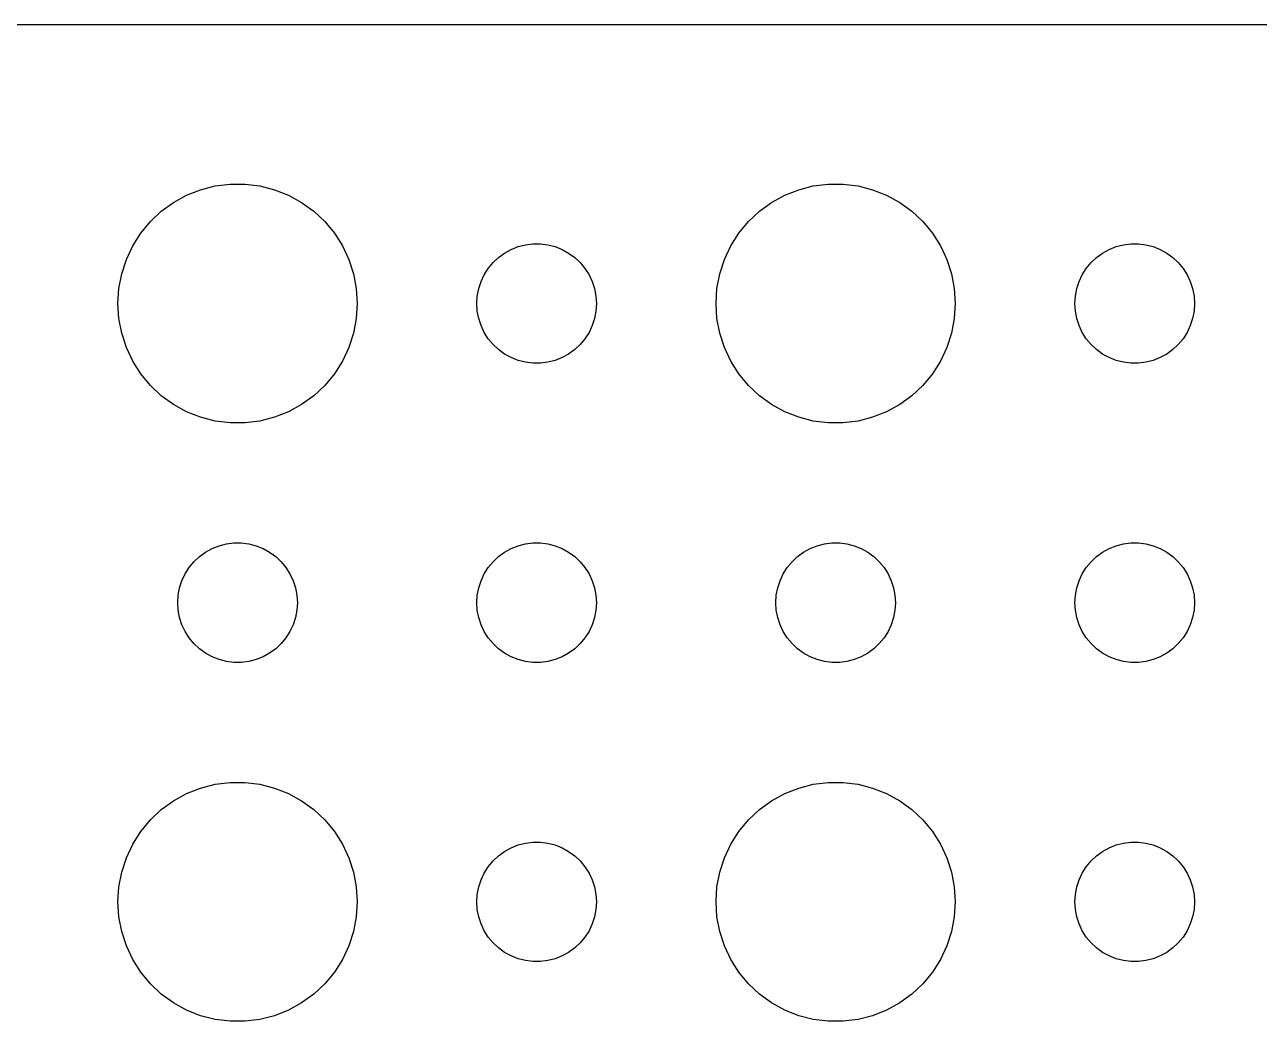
# Model space of a CAD drawing. Header units: metres. Extents: x -134 to 134, y 518 to 1078.
# Drawn here: x 32.16 to 63.12, y 939.01 to 963.99 of the extents above; entities that cross this region are included whole.
import ezdxf

# ---------------------------------------------------------------- set-up
doc = ezdxf.new("R2010")
doc.units = ezdxf.units.M

msp = doc.modelspace()

# ---------------------------------------------------------------- linework, layer by layer
for p, q in [((129.814, 963.99), (-129.814, 963.99)), ((36.5729, 959.853), (36.9379, 959.947)), ((36.9379, 959.947), (37.3116, 959.994)), ((37.3116, 959.994), (37.6884, 959.994)), ((37.6884, 959.994), (38.0621, 959.947)), ((38.0621, 959.947), (38.427, 959.853)), ((51.5729, 959.853), (51.9379, 959.947)), ((51.9379, 959.947), (52.3116, 959.994)), ((52.3116, 959.994), (52.6884, 959.994)), ((52.6884, 959.994), (53.0621, 959.947)), ((53.0621, 959.947), (53.427, 959.853)), ((35.8925, 959.533), (36.2227, 959.714)), ((36.2227, 959.714), (36.5729, 959.853)), ((38.427, 959.853), (38.7773, 959.714)), ((38.7773, 959.714), (39.1075, 959.533)), ((50.8925, 959.533), (51.2227, 959.714)), ((51.2227, 959.714), (51.5729, 959.853)), ((53.427, 959.853), (53.7773, 959.714)), ((53.7773, 959.714), (54.1075, 959.533)), ((35.3131, 959.054), (35.5877, 959.312)), ((35.5877, 959.312), (35.8925, 959.533)), ((39.1075, 959.533), (39.4123, 959.312)), ((39.4123, 959.312), (39.6869, 959.054)), ((50.3131, 959.054), (50.5877, 959.312)), ((50.5877, 959.312), (50.8925, 959.533)), ((54.1075, 959.533), (54.4123, 959.312)), ((54.4123, 959.312), (54.6869, 959.054)), ((35.0729, 958.763), (35.3131, 959.054)), ((39.6869, 959.054), (39.927, 958.763)), ((50.0729, 958.763), (50.3131, 959.054)), ((54.6869, 959.054), (54.927, 958.763)), ((34.8711, 958.445), (35.0729, 958.763)), ((39.927, 958.763), (40.1289, 958.445)), ((49.8711, 958.445), (50.0729, 958.763)), ((54.927, 958.763), (55.1289, 958.445)), ((34.7107, 958.104), (34.8711, 958.445)), ((40.1289, 958.445), (40.2893, 958.104)), ((44.1963, 958.266), (44.3613, 958.357)), ((44.3613, 958.357), (44.5365, 958.427)), ((44.5365, 958.427), (44.7189, 958.473)), ((44.7189, 958.473), (44.9058, 958.497)), ((44.9058, 958.497), (45.0942, 958.497)), ((45.0942, 958.497), (45.2811, 958.473)), ((45.2811, 958.473), (45.4635, 958.427)), ((45.4635, 958.427), (45.6387, 958.357)), ((45.6387, 958.357), (45.8037, 958.266)), ((49.7107, 958.104), (49.8711, 958.445)), ((55.1289, 958.445), (55.2893, 958.104)), ((59.1963, 958.266), (59.3613, 958.357)), ((59.3613, 958.357), (59.5365, 958.427)), ((59.5365, 958.427), (59.7189, 958.473)), ((59.7189, 958.473), (59.9058, 958.497)), ((59.9058, 958.497), (60.0942, 958.497)), ((60.0942, 958.497), (60.2811, 958.473)), ((60.2811, 958.473), (60.4635, 958.427)), ((60.4635, 958.427), (60.6387, 958.357)), ((60.6387, 958.357), (60.8037, 958.266)), ((34.5942, 957.746), (34.7107, 958.104)), ((40.2893, 958.104), (40.4057, 957.746)), ((43.7865, 957.882), (43.9065, 958.027)), ((43.9065, 958.027), (44.0439, 958.156)), ((44.0439, 958.156), (44.1963, 958.266)), ((45.8037, 958.266), (45.9561, 958.156)), ((45.9561, 958.156), (46.0934, 958.027)), ((46.0934, 958.027), (46.2135, 957.882)), ((49.5942, 957.746), (49.7107, 958.104)), ((55.2893, 958.104), (55.4057, 957.746)), ((58.7865, 957.882), (58.9065, 958.027)), ((58.9065, 958.027), (59.0439, 958.156)), ((59.0439, 958.156), (59.1963, 958.266)), ((60.8037, 958.266), (60.9561, 958.156)), ((60.9561, 958.156), (61.0934, 958.027)), ((61.0934, 958.027), (61.2135, 957.882)), ((34.5237, 957.376), (34.5942, 957.746)), ((40.4057, 957.746), (40.4763, 957.376)), ((43.6053, 957.552), (43.6855, 957.723)), ((43.6855, 957.723), (43.7865, 957.882)), ((46.2135, 957.882), (46.3145, 957.723)), ((46.3145, 957.723), (46.3947, 957.552)), ((49.5237, 957.376), (49.5942, 957.746)), ((55.4057, 957.746), (55.4763, 957.376)), ((58.6053, 957.552), (58.6855, 957.723)), ((58.6855, 957.723), (58.7865, 957.882)), ((61.2135, 957.882), (61.3145, 957.723)), ((61.3145, 957.723), (61.3947, 957.552)), ((43.5471, 957.373), (43.6053, 957.552)), ((46.3947, 957.552), (46.4529, 957.373)), ((58.5471, 957.373), (58.6053, 957.552)), ((61.3947, 957.552), (61.4529, 957.373)), ((34.5, 957), (34.5237, 957.376)), ((40.4763, 957.376), (40.5, 957)), ((43.5, 957), (43.5118, 957.188)), ((43.5118, 957.188), (43.5471, 957.373)), ((46.4529, 957.373), (46.4882, 957.188)), ((46.4882, 957.188), (46.5, 957)), ((49.5, 957), (49.5237, 957.376)), ((55.4763, 957.376), (55.5, 957)), ((58.5, 957), (58.5118, 957.188)), ((58.5118, 957.188), (58.5471, 957.373)), ((61.4529, 957.373), (61.4882, 957.188)), ((61.4882, 957.188), (61.5, 957)), ((34.5237, 956.624), (34.5, 957)), ((40.5, 957), (40.4763, 956.624)), ((43.5118, 956.812), (43.5, 957)), ((43.5471, 956.627), (43.5118, 956.812)), ((46.4882, 956.812), (46.4529, 956.627)), ((46.5, 957), (46.4882, 956.812)), ((49.5237, 956.624), (49.5, 957)), ((55.5, 957), (55.4763, 956.624)), ((58.5118, 956.812), (58.5, 957)), ((58.5471, 956.627), (58.5118, 956.812)), ((61.4882, 956.812), (61.4529, 956.627)), ((61.5, 957), (61.4882, 956.812)), ((34.5942, 956.254), (34.5237, 956.624)), ((40.4763, 956.624), (40.4057, 956.254)), ((43.6053, 956.448), (43.5471, 956.627)), ((46.4529, 956.627), (46.3947, 956.448)), ((49.5942, 956.254), (49.5237, 956.624)), ((55.4763, 956.624), (55.4057, 956.254)), ((58.6053, 956.448), (58.5471, 956.627)), ((61.4529, 956.627), (61.3947, 956.448)), ((34.7107, 955.896), (34.5942, 956.254)), ((40.4057, 956.254), (40.2893, 955.896)), ((43.6855, 956.277), (43.6053, 956.448)), ((43.7865, 956.118), (43.6855, 956.277)), ((46.3145, 956.277), (46.2135, 956.118)), ((46.3947, 956.448), (46.3145, 956.277)), ((49.7107, 955.896), (49.5942, 956.254)), ((55.4057, 956.254), (55.2893, 955.896)), ((58.6855, 956.277), (58.6053, 956.448)), ((58.7865, 956.118), (58.6855, 956.277)), ((61.3145, 956.277), (61.2135, 956.118)), ((61.3947, 956.448), (61.3145, 956.277)), ((34.8711, 955.555), (34.7107, 955.896)), ((40.2893, 955.896), (40.1289, 955.555)), ((43.9065, 955.973), (43.7865, 956.118)), ((44.0439, 955.844), (43.9065, 955.973)), ((46.0934, 955.973), (45.9561, 955.844)), ((46.2135, 956.118), (46.0934, 955.973)), ((49.8711, 955.555), (49.7107, 955.896)), ((55.2893, 955.896), (55.1289, 955.555)), ((58.9065, 955.973), (58.7865, 956.118)), ((59.0439, 955.844), (58.9065, 955.973)), ((61.0934, 955.973), (60.9561, 955.844)), ((61.2135, 956.118), (61.0934, 955.973)), ((35.0729, 955.237), (34.8711, 955.555)), ((40.1289, 955.555), (39.927, 955.237)), ((44.1963, 955.734), (44.0439, 955.844)), ((44.3613, 955.643), (44.1963, 955.734)), ((44.5365, 955.573), (44.3613, 955.643)), ((44.7189, 955.527), (44.5365, 955.573)), ((45.4635, 955.573), (45.2811, 955.527)), ((45.6387, 955.643), (45.4635, 955.573)), ((45.8037, 955.734), (45.6387, 955.643)), ((45.9561, 955.844), (45.8037, 955.734)), ((50.0729, 955.237), (49.8711, 955.555)), ((55.1289, 955.555), (54.927, 955.237)), ((59.1963, 955.734), (59.0439, 955.844)), ((59.3613, 955.643), (59.1963, 955.734)), ((59.5365, 955.573), (59.3613, 955.643)), ((59.7189, 955.527), (59.5365, 955.573)), ((60.4635, 955.573), (60.2811, 955.527)), ((60.6387, 955.643), (60.4635, 955.573)), ((60.8037, 955.734), (60.6387, 955.643)), ((60.9561, 955.844), (60.8037, 955.734)), ((35.3131, 954.946), (35.0729, 955.237)), ((39.927, 955.237), (39.6869, 954.946)), ((44.9058, 955.503), (44.7189, 955.527)), ((45.0942, 955.503), (44.9058, 955.503)), ((45.2811, 955.527), (45.0942, 955.503)), ((50.3131, 954.946), (50.0729, 955.237)), ((54.927, 955.237), (54.6869, 954.946)), ((59.9058, 955.503), (59.7189, 955.527)), ((60.0942, 955.503), (59.9058, 955.503)), ((60.2811, 955.527), (60.0942, 955.503)), ((35.5877, 954.688), (35.3131, 954.946)), ((39.6869, 954.946), (39.4123, 954.688)), ((50.5877, 954.688), (50.3131, 954.946)), ((54.6869, 954.946), (54.4123, 954.688)), ((35.8925, 954.467), (35.5877, 954.688)), ((39.4123, 954.688), (39.1075, 954.467)), ((50.8925, 954.467), (50.5877, 954.688)), ((54.4123, 954.688), (54.1075, 954.467)), ((36.2227, 954.286), (35.8925, 954.467)), ((39.1075, 954.467), (38.7773, 954.286)), ((51.2227, 954.286), (50.8925, 954.467)), ((54.1075, 954.467), (53.7773, 954.286)), ((36.5729, 954.147), (36.2227, 954.286)), ((36.9379, 954.053), (36.5729, 954.147)), ((37.3116, 954.006), (36.9379, 954.053)), ((37.6884, 954.006), (37.3116, 954.006)), ((38.0621, 954.053), (37.6884, 954.006)), ((38.427, 954.147), (38.0621, 954.053)), ((38.7773, 954.286), (38.427, 954.147)), ((51.5729, 954.147), (51.2227, 954.286)), ((51.9379, 954.053), (51.5729, 954.147)), ((52.3116, 954.006), (51.9379, 954.053)), ((52.6884, 954.006), (52.3116, 954.006)), ((53.0621, 954.053), (52.6884, 954.006)), ((53.427, 954.147), (53.0621, 954.053)), ((53.7773, 954.286), (53.427, 954.147)), ((36.8613, 950.857), (37.0365, 950.927)), ((37.0365, 950.927), (37.2189, 950.973)), ((37.2189, 950.973), (37.4058, 950.997)), ((37.4058, 950.997), (37.5942, 950.997)), ((37.5942, 950.997), (37.7811, 950.973)), ((37.7811, 950.973), (37.9635, 950.927)), ((37.9635, 950.927), (38.1387, 950.857)), ((44.3613, 950.857), (44.5365, 950.927)), ((44.5365, 950.927), (44.7189, 950.973)), ((44.7189, 950.973), (44.9058, 950.997)), ((44.9058, 950.997), (45.0942, 950.997)), ((45.0942, 950.997), (45.2811, 950.973)), ((45.2811, 950.973), (45.4635, 950.927)), ((45.4635, 950.927), (45.6387, 950.857)), ((51.8613, 950.857), (52.0365, 950.927)), ((52.0365, 950.927), (52.2189, 950.973)), ((52.2189, 950.973), (52.4058, 950.997)), ((52.4058, 950.997), (52.5942, 950.997)), ((52.5942, 950.997), (52.7811, 950.973)), ((52.7811, 950.973), (52.9635, 950.927)), ((52.9635, 950.927), (53.1387, 950.857)), ((59.3613, 950.857), (59.5365, 950.927)), ((59.5365, 950.927), (59.7189, 950.973)), ((59.7189, 950.973), (59.9058, 950.997)), ((59.9058, 950.997), (60.0942, 950.997)), ((60.0942, 950.997), (60.2811, 950.973)), ((60.2811, 950.973), (60.4635, 950.927)), ((60.4635, 950.927), (60.6387, 950.857)), ((36.4065, 950.527), (36.5439, 950.656)), ((36.5439, 950.656), (36.6963, 950.766)), ((36.6963, 950.766), (36.8613, 950.857)), ((38.1387, 950.857), (38.3037, 950.766)), ((38.3037, 950.766), (38.4561, 950.656)), ((38.4561, 950.656), (38.5934, 950.527)), ((43.9065, 950.527), (44.0439, 950.656)), ((44.0439, 950.656), (44.1963, 950.766)), ((44.1963, 950.766), (44.3613, 950.857)), ((45.6387, 950.857), (45.8037, 950.766)), ((45.8037, 950.766), (45.9561, 950.656)), ((45.9561, 950.656), (46.0934, 950.527)), ((51.4065, 950.527), (51.5439, 950.656)), ((51.5439, 950.656), (51.6963, 950.766)), ((51.6963, 950.766), (51.8613, 950.857)), ((53.1387, 950.857), (53.3037, 950.766)), ((53.3037, 950.766), (53.4561, 950.656)), ((53.4561, 950.656), (53.5934, 950.527)), ((58.9065, 950.527), (59.0439, 950.656)), ((59.0439, 950.656), (59.1963, 950.766)), ((59.1963, 950.766), (59.3613, 950.857)), ((60.6387, 950.857), (60.8037, 950.766)), ((60.8037, 950.766), (60.9561, 950.656)), ((60.9561, 950.656), (61.0934, 950.527)), ((36.1855, 950.223), (36.2865, 950.382)), ((36.2865, 950.382), (36.4065, 950.527)), ((38.5934, 950.527), (38.7135, 950.382)), ((38.7135, 950.382), (38.8145, 950.223)), ((43.6855, 950.223), (43.7865, 950.382)), ((43.7865, 950.382), (43.9065, 950.527)), ((46.0934, 950.527), (46.2135, 950.382)), ((46.2135, 950.382), (46.3145, 950.223)), ((51.1855, 950.223), (51.2865, 950.382)), ((51.2865, 950.382), (51.4065, 950.527)), ((53.5934, 950.527), (53.7135, 950.382)), ((53.7135, 950.382), (53.8145, 950.223)), ((58.6855, 950.223), (58.7865, 950.382)), ((58.7865, 950.382), (58.9065, 950.527)), ((61.0934, 950.527), (61.2135, 950.382)), ((61.2135, 950.382), (61.3145, 950.223)), ((36.0471, 949.873), (36.1053, 950.052)), ((36.1053, 950.052), (36.1855, 950.223)), ((38.8145, 950.223), (38.8947, 950.052)), ((38.8947, 950.052), (38.9529, 949.873)), ((43.5471, 949.873), (43.6053, 950.052)), ((43.6053, 950.052), (43.6855, 950.223)), ((46.3145, 950.223), (46.3947, 950.052)), ((46.3947, 950.052), (46.4529, 949.873)), ((51.0471, 949.873), (51.1053, 950.052)), ((51.1053, 950.052), (51.1855, 950.223)), ((53.8145, 950.223), (53.8947, 950.052)), ((53.8947, 950.052), (53.9529, 949.873)), ((58.5471, 949.873), (58.6053, 950.052)), ((58.6053, 950.052), (58.6855, 950.223)), ((61.3145, 950.223), (61.3947, 950.052)), ((61.3947, 950.052), (61.4529, 949.873)), ((36, 949.5), (36.0118, 949.688)), ((36.0118, 949.688), (36.0471, 949.873)), ((38.9529, 949.873), (38.9882, 949.688)), ((38.9882, 949.688), (39, 949.5)), ((43.5, 949.5), (43.5118, 949.688)), ((43.5118, 949.688), (43.5471, 949.873)), ((46.4529, 949.873), (46.4882, 949.688)), ((46.4882, 949.688), (46.5, 949.5)), ((51, 949.5), (51.0118, 949.688)), ((51.0118, 949.688), (51.0471, 949.873)), ((53.9529, 949.873), (53.9882, 949.688)), ((53.9882, 949.688), (54, 949.5)), ((58.5, 949.5), (58.5118, 949.688)), ((58.5118, 949.688), (58.5471, 949.873)), ((61.4529, 949.873), (61.4882, 949.688)), ((61.4882, 949.688), (61.5, 949.5)), ((36.0118, 949.312), (36, 949.5)), ((39, 949.5), (38.9882, 949.312)), ((43.5118, 949.312), (43.5, 949.5)), ((46.5, 949.5), (46.4882, 949.312)), ((51.0118, 949.312), (51, 949.5)), ((54, 949.5), (53.9882, 949.312)), ((58.5118, 949.312), (58.5, 949.5)), ((61.5, 949.5), (61.4882, 949.312)), ((36.0471, 949.127), (36.0118, 949.312)), ((36.1053, 948.948), (36.0471, 949.127)), ((38.9529, 949.127), (38.8947, 948.948)), ((38.9882, 949.312), (38.9529, 949.127)), ((43.5471, 949.127), (43.5118, 949.312)), ((43.6053, 948.948), (43.5471, 949.127)), ((46.4529, 949.127), (46.3947, 948.948)), ((46.4882, 949.312), (46.4529, 949.127)), ((51.0471, 949.127), (51.0118, 949.312)), ((51.1053, 948.948), (51.0471, 949.127)), ((53.9529, 949.127), (53.8947, 948.948)), ((53.9882, 949.312), (53.9529, 949.127)), ((58.5471, 949.127), (58.5118, 949.312)), ((58.6053, 948.948), (58.5471, 949.127)), ((61.4529, 949.127), (61.3947, 948.948)), ((61.4882, 949.312), (61.4529, 949.127)), ((36.1855, 948.777), (36.1053, 948.948)), ((36.2865, 948.618), (36.1855, 948.777)), ((38.8145, 948.777), (38.7135, 948.618)), ((38.8947, 948.948), (38.8145, 948.777)), ((43.6855, 948.777), (43.6053, 948.948)), ((43.7865, 948.618), (43.6855, 948.777)), ((46.3145, 948.777), (46.2135, 948.618)), ((46.3947, 948.948), (46.3145, 948.777)), ((51.1855, 948.777), (51.1053, 948.948)), ((51.2865, 948.618), (51.1855, 948.777)), ((53.8145, 948.777), (53.7135, 948.618)), ((53.8947, 948.948), (53.8145, 948.777)), ((58.6855, 948.777), (58.6053, 948.948)), ((58.7865, 948.618), (58.6855, 948.777)), ((61.3145, 948.777), (61.2135, 948.618)), ((61.3947, 948.948), (61.3145, 948.777)), ((36.4065, 948.473), (36.2865, 948.618)), ((36.5439, 948.344), (36.4065, 948.473)), ((38.5934, 948.473), (38.4561, 948.344)), ((38.7135, 948.618), (38.5934, 948.473)), ((43.9065, 948.473), (43.7865, 948.618)), ((44.0439, 948.344), (43.9065, 948.473)), ((46.0934, 948.473), (45.9561, 948.344)), ((46.2135, 948.618), (46.0934, 948.473)), ((51.4065, 948.473), (51.2865, 948.618)), ((51.5439, 948.344), (51.4065, 948.473)), ((53.5934, 948.473), (53.4561, 948.344)), ((53.7135, 948.618), (53.5934, 948.473)), ((58.9065, 948.473), (58.7865, 948.618)), ((59.0439, 948.344), (58.9065, 948.473)), ((61.0934, 948.473), (60.9561, 948.344)), ((61.2135, 948.618), (61.0934, 948.473)), ((36.6963, 948.234), (36.5439, 948.344)), ((36.8613, 948.143), (36.6963, 948.234)), ((37.0365, 948.073), (36.8613, 948.143)), ((38.1387, 948.143), (37.9635, 948.073)), ((38.3037, 948.234), (38.1387, 948.143)), ((38.4561, 948.344), (38.3037, 948.234)), ((44.1963, 948.234), (44.0439, 948.344)), ((44.3613, 948.143), (44.1963, 948.234)), ((44.5365, 948.073), (44.3613, 948.143)), ((45.6387, 948.143), (45.4635, 948.073)), ((45.8037, 948.234), (45.6387, 948.143)), ((45.9561, 948.344), (45.8037, 948.234)), ((51.6963, 948.234), (51.5439, 948.344)), ((51.8613, 948.143), (51.6963, 948.234)), ((52.0365, 948.073), (51.8613, 948.143)), ((53.1387, 948.143), (52.9635, 948.073)), ((53.3037, 948.234), (53.1387, 948.143)), ((53.4561, 948.344), (53.3037, 948.234)), ((59.1963, 948.234), (59.0439, 948.344)), ((59.3613, 948.143), (59.1963, 948.234)), ((59.5365, 948.073), (59.3613, 948.143)), ((60.6387, 948.143), (60.4635, 948.073)), ((60.8037, 948.234), (60.6387, 948.143)), ((60.9561, 948.344), (60.8037, 948.234)), ((37.2189, 948.027), (37.0365, 948.073)), ((37.4058, 948.003), (37.2189, 948.027)), ((37.5942, 948.003), (37.4058, 948.003)), ((37.7811, 948.027), (37.5942, 948.003)), ((37.9635, 948.073), (37.7811, 948.027)), ((44.7189, 948.027), (44.5365, 948.073)), ((44.9058, 948.003), (44.7189, 948.027)), ((45.0942, 948.003), (44.9058, 948.003)), ((45.2811, 948.027), (45.0942, 948.003)), ((45.4635, 948.073), (45.2811, 948.027)), ((52.2189, 948.027), (52.0365, 948.073)), ((52.4058, 948.003), (52.2189, 948.027)), ((52.5942, 948.003), (52.4058, 948.003)), ((52.7811, 948.027), (52.5942, 948.003)), ((52.9635, 948.073), (52.7811, 948.027)), ((59.7189, 948.027), (59.5365, 948.073)), ((59.9058, 948.003), (59.7189, 948.027)), ((60.0942, 948.003), (59.9058, 948.003)), ((60.2811, 948.027), (60.0942, 948.003)), ((60.4635, 948.073), (60.2811, 948.027)), ((35.8925, 944.533), (36.2227, 944.714)), ((36.2227, 944.714), (36.5729, 944.853)), ((36.5729, 944.853), (36.9379, 944.947)), ((36.9379, 944.947), (37.3116, 944.994)), ((37.3116, 944.994), (37.6884, 944.994)), ((37.6884, 944.994), (38.0621, 944.947)), ((38.0621, 944.947), (38.427, 944.853)), ((38.427, 944.853), (38.7773, 944.714)), ((38.7773, 944.714), (39.1075, 944.533)), ((50.8925, 944.533), (51.2227, 944.714)), ((51.2227, 944.714), (51.5729, 944.853)), ((51.5729, 944.853), (51.9379, 944.947)), ((51.9379, 944.947), (52.3116, 944.994)), ((52.3116, 944.994), (52.6884, 944.994)), ((52.6884, 944.994), (53.0621, 944.947)), ((53.0621, 944.947), (53.427, 944.853)), ((53.427, 944.853), (53.7773, 944.714)), ((53.7773, 944.714), (54.1075, 944.533)), ((35.5877, 944.312), (35.8925, 944.533)), ((39.1075, 944.533), (39.4123, 944.312)), ((50.5877, 944.312), (50.8925, 944.533)), ((54.1075, 944.533), (54.4123, 944.312)), ((35.3131, 944.054), (35.5877, 944.312)), ((39.4123, 944.312), (39.6869, 944.054)), ((50.3131, 944.054), (50.5877, 944.312)), ((54.4123, 944.312), (54.6869, 944.054)), ((35.0729, 943.763), (35.3131, 944.054)), ((39.6869, 944.054), (39.927, 943.763)), ((50.0729, 943.763), (50.3131, 944.054)), ((54.6869, 944.054), (54.927, 943.763)), ((34.8711, 943.445), (35.0729, 943.763)), ((39.927, 943.763), (40.1289, 943.445)), ((44.5365, 943.427), (44.7189, 943.473)), ((44.7189, 943.473), (44.9058, 943.497)), ((44.9058, 943.497), (45.0942, 943.497)), ((45.0942, 943.497), (45.2811, 943.473)), ((45.2811, 943.473), (45.4635, 943.427)), ((49.8711, 943.445), (50.0729, 943.763)), ((54.927, 943.763), (55.1289, 943.445)), ((59.5365, 943.427), (59.7189, 943.473)), ((59.7189, 943.473), (59.9058, 943.497)), ((59.9058, 943.497), (60.0942, 943.497)), ((60.0942, 943.497), (60.2811, 943.473)), ((60.2811, 943.473), (60.4635, 943.427)), ((34.7107, 943.104), (34.8711, 943.445)), ((40.1289, 943.445), (40.2893, 943.104)), ((43.9065, 943.027), (44.0439, 943.156)), ((44.0439, 943.156), (44.1963, 943.266)), ((44.1963, 943.266), (44.3613, 943.357)), ((44.3613, 943.357), (44.5365, 943.427)), ((45.4635, 943.427), (45.6387, 943.357)), ((45.6387, 943.357), (45.8037, 943.266)), ((45.8037, 943.266), (45.9561, 943.156)), ((45.9561, 943.156), (46.0934, 943.027)), ((49.7107, 943.104), (49.8711, 943.445)), ((55.1289, 943.445), (55.2893, 943.104)), ((58.9065, 943.027), (59.0439, 943.156)), ((59.0439, 943.156), (59.1963, 943.266)), ((59.1963, 943.266), (59.3613, 943.357)), ((59.3613, 943.357), (59.5365, 943.427)), ((60.4635, 943.427), (60.6387, 943.357)), ((60.6387, 943.357), (60.8037, 943.266)), ((60.8037, 943.266), (60.9561, 943.156)), ((60.9561, 943.156), (61.0934, 943.027)), ((34.5942, 942.746), (34.7107, 943.104)), ((40.2893, 943.104), (40.4057, 942.746)), ((43.6855, 942.723), (43.7865, 942.882)), ((43.7865, 942.882), (43.9065, 943.027)), ((46.0934, 943.027), (46.2135, 942.882)), ((46.2135, 942.882), (46.3145, 942.723)), ((49.5942, 942.746), (49.7107, 943.104)), ((55.2893, 943.104), (55.4057, 942.746)), ((58.6855, 942.723), (58.7865, 942.882)), ((58.7865, 942.882), (58.9065, 943.027)), ((61.0934, 943.027), (61.2135, 942.882)), ((61.2135, 942.882), (61.3145, 942.723)), ((34.5237, 942.376), (34.5942, 942.746)), ((40.4057, 942.746), (40.4763, 942.376)), ((43.5471, 942.373), (43.6053, 942.552)), ((43.6053, 942.552), (43.6855, 942.723)), ((46.3145, 942.723), (46.3947, 942.552)), ((46.3947, 942.552), (46.4529, 942.373)), ((49.5237, 942.376), (49.5942, 942.746)), ((55.4057, 942.746), (55.4763, 942.376)), ((58.5471, 942.373), (58.6053, 942.552)), ((58.6053, 942.552), (58.6855, 942.723)), ((61.3145, 942.723), (61.3947, 942.552)), ((61.3947, 942.552), (61.4529, 942.373)), ((34.5, 942), (34.5237, 942.376)), ((40.4763, 942.376), (40.5, 942)), ((43.5118, 942.188), (43.5471, 942.373)), ((46.4529, 942.373), (46.4882, 942.188)), ((49.5, 942), (49.5237, 942.376)), ((55.4763, 942.376), (55.5, 942)), ((58.5118, 942.188), (58.5471, 942.373)), ((61.4529, 942.373), (61.4882, 942.188)), ((34.5237, 941.624), (34.5, 942)), ((40.5, 942), (40.4763, 941.624)), ((43.5, 942), (43.5118, 942.188)), ((43.5118, 941.812), (43.5, 942)), ((46.4882, 942.188), (46.5, 942)), ((46.5, 942), (46.4882, 941.812)), ((49.5237, 941.624), (49.5, 942)), ((55.5, 942), (55.4763, 941.624)), ((58.5, 942), (58.5118, 942.188)), ((58.5118, 941.812), (58.5, 942)), ((61.4882, 942.188), (61.5, 942)), ((61.5, 942), (61.4882, 941.812)), ((34.5942, 941.254), (34.5237, 941.624)), ((40.4763, 941.624), (40.4057, 941.254)), ((43.5471, 941.627), (43.5118, 941.812)), ((43.6053, 941.448), (43.5471, 941.627)), ((46.4529, 941.627), (46.3947, 941.448)), ((46.4882, 941.812), (46.4529, 941.627)), ((49.5942, 941.254), (49.5237, 941.624)), ((55.4763, 941.624), (55.4057, 941.254)), ((58.5471, 941.627), (58.5118, 941.812)), ((58.6053, 941.448), (58.5471, 941.627)), ((61.4529, 941.627), (61.3947, 941.448)), ((61.4882, 941.812), (61.4529, 941.627)), ((43.6855, 941.277), (43.6053, 941.448)), ((46.3947, 941.448), (46.3145, 941.277)), ((58.6855, 941.277), (58.6053, 941.448)), ((61.3947, 941.448), (61.3145, 941.277)), ((34.7107, 940.896), (34.5942, 941.254)), ((40.4057, 941.254), (40.2893, 940.896)), ((43.7865, 941.118), (43.6855, 941.277)), ((43.9065, 940.973), (43.7865, 941.118)), ((46.2135, 941.118), (46.0934, 940.973)), ((46.3145, 941.277), (46.2135, 941.118)), ((49.7107, 940.896), (49.5942, 941.254)), ((55.4057, 941.254), (55.2893, 940.896)), ((58.7865, 941.118), (58.6855, 941.277)), ((58.9065, 940.973), (58.7865, 941.118)), ((61.2135, 941.118), (61.0934, 940.973)), ((61.3145, 941.277), (61.2135, 941.118)), ((34.8711, 940.555), (34.7107, 940.896)), ((40.2893, 940.896), (40.1289, 940.555)), ((44.0439, 940.844), (43.9065, 940.973)), ((44.1963, 940.734), (44.0439, 940.844)), ((44.3613, 940.643), (44.1963, 940.734)), ((45.8037, 940.734), (45.6387, 940.643)), ((45.9561, 940.844), (45.8037, 940.734)), ((46.0934, 940.973), (45.9561, 940.844)), ((49.8711, 940.555), (49.7107, 940.896)), ((55.2893, 940.896), (55.1289, 940.555)), ((59.0439, 940.844), (58.9065, 940.973)), ((59.1963, 940.734), (59.0439, 940.844)), ((59.3613, 940.643), (59.1963, 940.734)), ((60.8037, 940.734), (60.6387, 940.643)), ((60.9561, 940.844), (60.8037, 940.734)), ((61.0934, 940.973), (60.9561, 940.844)), ((35.0729, 940.237), (34.8711, 940.555)), ((40.1289, 940.555), (39.927, 940.237)), ((44.5365, 940.573), (44.3613, 940.643)), ((44.7189, 940.527), (44.5365, 940.573)), ((44.9058, 940.503), (44.7189, 940.527)), ((45.0942, 940.503), (44.9058, 940.503)), ((45.2811, 940.527), (45.0942, 940.503)), ((45.4635, 940.573), (45.2811, 940.527)), ((45.6387, 940.643), (45.4635, 940.573)), ((50.0729, 940.237), (49.8711, 940.555)), ((55.1289, 940.555), (54.927, 940.237)), ((59.5365, 940.573), (59.3613, 940.643)), ((59.7189, 940.527), (59.5365, 940.573)), ((59.9058, 940.503), (59.7189, 940.527)), ((60.0942, 940.503), (59.9058, 940.503)), ((60.2811, 940.527), (60.0942, 940.503)), ((60.4635, 940.573), (60.2811, 940.527)), ((60.6387, 940.643), (60.4635, 940.573)), ((35.3131, 939.946), (35.0729, 940.237)), ((39.927, 940.237), (39.6869, 939.946)), ((50.3131, 939.946), (50.0729, 940.237)), ((54.927, 940.237), (54.6869, 939.946)), ((35.5877, 939.688), (35.3131, 939.946)), ((39.6869, 939.946), (39.4123, 939.688)), ((50.5877, 939.688), (50.3131, 939.946)), ((54.6869, 939.946), (54.4123, 939.688)), ((35.8925, 939.467), (35.5877, 939.688)), ((36.2227, 939.286), (35.8925, 939.467)), ((39.1075, 939.467), (38.7773, 939.286)), ((39.4123, 939.688), (39.1075, 939.467)), ((50.8925, 939.467), (50.5877, 939.688)), ((51.2227, 939.286), (50.8925, 939.467)), ((54.1075, 939.467), (53.7773, 939.286)), ((54.4123, 939.688), (54.1075, 939.467)), ((36.5729, 939.147), (36.2227, 939.286)), ((36.9379, 939.053), (36.5729, 939.147)), ((38.427, 939.147), (38.0621, 939.053)), ((38.7773, 939.286), (38.427, 939.147)), ((51.5729, 939.147), (51.2227, 939.286)), ((51.9379, 939.053), (51.5729, 939.147)), ((53.427, 939.147), (53.0621, 939.053)), ((53.7773, 939.286), (53.427, 939.147)), ((37.3116, 939.006), (36.9379, 939.053)), ((37.6884, 939.006), (37.3116, 939.006)), ((38.0621, 939.053), (37.6884, 939.006)), ((52.3116, 939.006), (51.9379, 939.053)), ((52.6884, 939.006), (52.3116, 939.006)), ((53.0621, 939.053), (52.6884, 939.006))]:
    msp.add_line(p, q)

doc.saveas('drawing.dxf')
